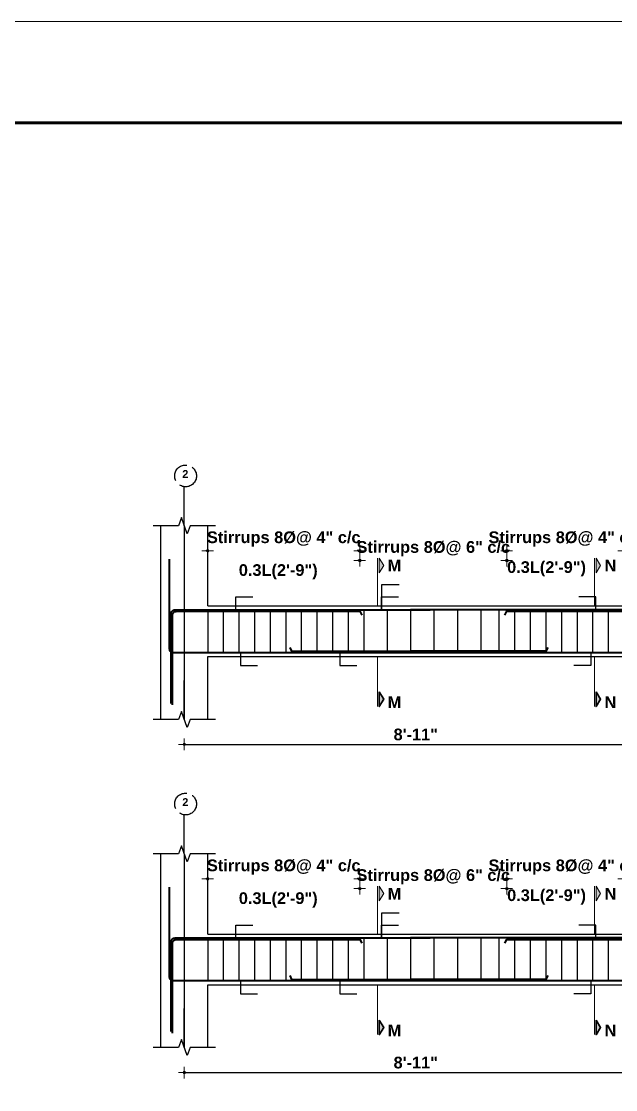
# Model space of a CAD drawing. Header units: inches. Extents: x -12073856 to 12321241, y -1226296 to 1319224.
# Drawn here: x 124454 to 124759, y 45946 to 46494 of the extents above; entities that cross this region are included whole.
import ezdxf

# ---------------------------------------------------------------- set-up
doc = ezdxf.new("R2010")
doc.units = ezdxf.units.IN
doc.header["$MEASUREMENT"] = 0
doc.header["$PDMODE"] = 35
doc.linetypes.add('ACAD_ISO02W100', pattern=[15, 12, -3])
for name, color, linetype, lineweight in [('BAR', 5, 'Continuous', 40), ('BORDER', 7, 'Continuous', 60), ('Dimension', 130, 'Continuous', 9), ('Hatch', 9, 'Continuous', 9), ('HATCH1', 4, 'ACAD_ISO02W100', 13), ('TEXT', 255, 'Continuous', 35), ('Window', 3, 'Continuous', 0)]:
    doc.layers.add(name, color=color, linetype=linetype, lineweight=lineweight)
doc.layers.add('STIRRUP', color=10, linetype='Continuous')
doc.styles.add('1.8 str', font='times.ttf', dxfattribs={"width": 0.8, "height": 6})
doc.styles.add('STYLE1', font='arialbd.ttf')
doc.dimstyles.new('1.4', dxfattribs={"dimscale": 0, "dimtxt": 6, "dimasz": 0.5, "dimexe": 2, "dimexo": 9, "dimgap": 2, "dimtad": 1, "dimdec": 0, "dimlfac": 0.5, "dimzin": 3, "dimdsep": 46, "dimlunit": 4, "dimtxsty": '1.8 str', "dimblk": 'DIM', "dimcen": 3, "dimdle": 3, "dimse1": 1, "dimse2": 1, "dimclrd": 256, "dimclre": 256, "dimclrt": 7, "dimadec": 1, "dimazin": 2, "dimtfac": 1, "dimtdec": 0, "dimtix": 1, "dimtofl": 0, "dimtmove": 2, "dimatfit": 3, "dimldrblk": 'ARROW', "dimfxl": 2, "dimfrac": 2, "dimtolj": 2, "dimtzin": 0, "dimarcsym": 0})

# ---------------------------------------------------------------- blocks, each defined once
blk = doc.blocks.new('DIM')
at = {"layer": 'Dimension'}
h = blk.add_hatch(color=256, dxfattribs=at)
h.paths.add_polyline_path([(0, 1.3), (0, 0), (1.3, 0, 0.414214)])
h.paths.add_polyline_path([(1.3, 0), (0, 0), (0, -1.3, 0.414214)])
h.paths.add_polyline_path([(0, 0), (-1.3, 0, 0.414214), (0, -1.3)])
h.paths.add_polyline_path([(0, 1.3, 0.414214), (-1.3, 0), (0, 0)])
for p, q in [((-6, 0), (6, 0)), ((0, 6), (0, -6))]:
    blk.add_line(p, q, dxfattribs=at)
blk.add_circle((0, 0), 1.28, dxfattribs=at)
blk = doc.blocks.new('*D1334')
at = {"layer": 'Defpoints', "color": 0, "ltscale": 10, "transparency": 16777216}
for p in [(124627.55, 46222.21), (124549.55, 46210.24), (124627.55, 46205.67)]:
    blk.add_point(p, dxfattribs=at)
at = {"layer": 'Dimension', "lineweight": -2, "ltscale": 10, "transparency": 16777216}
for p, q in [((124549.05, 46222.21), (124548.55, 46222.21)), ((124628.05, 46222.21), (124628.55, 46222.21))]:
    blk.add_line(p, q, dxfattribs=at)
at = {"layer": 'Dimension', "lineweight": -2, "ltscale": 10, "transparency": 16777216, "xscale": 0.5, "yscale": 0.5, "zscale": 0.5}
blk.add_blockref('DIM', (124549.55, 46222.21), dxfattribs=at)
at = {"layer": 'Dimension', "lineweight": -2, "ltscale": 10, "transparency": 16777216, "xscale": 0.5, "yscale": 0.5, "zscale": 0.5, "rotation": 180}
blk.add_blockref('DIM', (124627.55, 46222.21), dxfattribs=at)
at = {"layer": 'Dimension', "color": 7, "ltscale": 10, "transparency": 16777216, "insert": (124588.55, 46228.24), "char_height": 6, "attachment_point": 5, "style": 'STYLE1'}
blk.add_mtext('\\A2;Stirrups 8%%C@ 4" c/c', dxfattribs=at)
blk = doc.blocks.new('ARROW')
at = {"layer": 'Hatch'}
h = blk.add_hatch(color=256, dxfattribs=at)
h.dxf.hatch_style = 1
h.paths.add_polyline_path([(12191115.8, -1270860.1), (12191485.4, -1270660.1), (12191115.8, -1270660.1)])
for p, q in [((12191115.8, -1270860.1), (12191115.8, -1270060.1)), ((12191015.8, -1270160.1), (12196382.9, -1270160.1)), ((12191485.4, -1270660.1), (12190746.1, -1270660.1)), ((12190746.1, -1270660.1), (12191115.8, -1270860.1)), ((12191485.4, -1270660.1), (12191115.8, -1270860.1))]:
    blk.add_line(p, q, dxfattribs=at)
blk = doc.blocks.new('*D1335')
at = {"layer": 'Defpoints', "color": 0, "ltscale": 10, "transparency": 16777216}
for p in [(124702.9, 46217.23), (124627.55, 46200.69), (124702.9, 46186.18)]:
    blk.add_point(p, dxfattribs=at)
at = {"layer": 'Dimension', "lineweight": -2, "ltscale": 10, "transparency": 16777216}
for p, q in [((124627.05, 46217.23), (124626.55, 46217.23)), ((124703.4, 46217.23), (124703.9, 46217.23))]:
    blk.add_line(p, q, dxfattribs=at)
at = {"layer": 'Dimension', "lineweight": -2, "ltscale": 10, "transparency": 16777216, "xscale": 0.5, "yscale": 0.5, "zscale": 0.5}
blk.add_blockref('DIM', (124627.55, 46217.23), dxfattribs=at)
at = {"layer": 'Dimension', "lineweight": -2, "ltscale": 10, "transparency": 16777216, "xscale": 0.5, "yscale": 0.5, "zscale": 0.5, "rotation": 180}
blk.add_blockref('DIM', (124702.9, 46217.23), dxfattribs=at)
at = {"layer": 'Dimension', "color": 7, "ltscale": 10, "transparency": 16777216, "insert": (124665.23, 46223.26), "char_height": 6, "attachment_point": 5, "style": 'STYLE1'}
blk.add_mtext('\\A2;Stirrups 8%%C@ 6" c/c', dxfattribs=at)
blk = doc.blocks.new('*D1336')
at = {"layer": 'Defpoints', "color": 0, "ltscale": 10, "transparency": 16777216}
for p in [(124762.9, 46222.21), (124762.9, 46208.67), (124702.9, 46191.16)]:
    blk.add_point(p, dxfattribs=at)
at = {"layer": 'Dimension', "lineweight": -2, "ltscale": 10, "transparency": 16777216}
for p, q in [((124702.4, 46222.21), (124701.9, 46222.21)), ((124763.4, 46222.21), (124763.9, 46222.21))]:
    blk.add_line(p, q, dxfattribs=at)
at = {"layer": 'Dimension', "lineweight": -2, "ltscale": 10, "transparency": 16777216, "xscale": 0.5, "yscale": 0.5, "zscale": 0.5}
blk.add_blockref('DIM', (124702.9, 46222.21), dxfattribs=at)
at = {"layer": 'Dimension', "lineweight": -2, "ltscale": 10, "transparency": 16777216, "xscale": 0.5, "yscale": 0.5, "zscale": 0.5, "rotation": 180}
blk.add_blockref('DIM', (124762.9, 46222.21), dxfattribs=at)
at = {"layer": 'Dimension', "color": 7, "ltscale": 10, "transparency": 16777216, "insert": (124732.9, 46228.24), "char_height": 6, "attachment_point": 5, "style": 'STYLE1'}
blk.add_mtext('\\A2;Stirrups 8%%C@ 4" c/c', dxfattribs=at)
blk = doc.blocks.new('*D1345')
at = {"layer": 'Defpoints', "color": 0, "ltscale": 10, "transparency": 16777216}
for p in [(124537.55, 46135.72), (124774.9, 46135.72), (124774.9, 46122.91)]:
    blk.add_point(p, dxfattribs=at)
at = {"layer": 'Dimension', "lineweight": -2, "ltscale": 10, "transparency": 16777216}
blk.add_line((124538.05, 46122.91), (124774.4, 46122.91), dxfattribs=at)
at = {"layer": 'Dimension', "lineweight": -2, "ltscale": 10, "transparency": 16777216, "xscale": 0.5, "yscale": 0.5, "zscale": 0.5, "rotation": 180}
blk.add_blockref('DIM', (124537.55, 46122.91), dxfattribs=at)
at = {"layer": 'Dimension', "lineweight": -2, "ltscale": 10, "transparency": 16777216, "xscale": 0.5, "yscale": 0.5, "zscale": 0.5}
blk.add_blockref('DIM', (124774.9, 46122.91), dxfattribs=at)
at = {"layer": 'Dimension', "color": 7, "ltscale": 10, "transparency": 16777216, "insert": (124656.23, 46127.97), "char_height": 6, "attachment_point": 5, "style": 'STYLE1'}
blk.add_mtext('\\A2;8\'-11"', dxfattribs=at)
blk = doc.blocks.new('*D1370')
at = {"layer": 'Defpoints', "color": 0, "ltscale": 10, "transparency": 16777216}
for p in [(124627.55, 46053.92), (124549.55, 46041.95), (124627.55, 46037.38)]:
    blk.add_point(p, dxfattribs=at)
at = {"layer": 'Dimension', "lineweight": -2, "ltscale": 10, "transparency": 16777216}
for p, q in [((124549.05, 46053.92), (124548.55, 46053.92)), ((124628.05, 46053.92), (124628.55, 46053.92))]:
    blk.add_line(p, q, dxfattribs=at)
at = {"layer": 'Dimension', "lineweight": -2, "ltscale": 10, "transparency": 16777216, "xscale": 0.5, "yscale": 0.5, "zscale": 0.5}
blk.add_blockref('DIM', (124549.55, 46053.92), dxfattribs=at)
at = {"layer": 'Dimension', "lineweight": -2, "ltscale": 10, "transparency": 16777216, "xscale": 0.5, "yscale": 0.5, "zscale": 0.5, "rotation": 180}
blk.add_blockref('DIM', (124627.55, 46053.92), dxfattribs=at)
at = {"layer": 'Dimension', "color": 7, "ltscale": 10, "transparency": 16777216, "insert": (124588.55, 46059.95), "char_height": 6, "attachment_point": 5, "style": 'STYLE1'}
blk.add_mtext('\\A2;Stirrups 8%%C@ 4" c/c', dxfattribs=at)
blk = doc.blocks.new('*D1371')
at = {"layer": 'Defpoints', "color": 0, "ltscale": 10, "transparency": 16777216}
for p in [(124702.9, 46048.94), (124627.55, 46032.4), (124702.9, 46017.89)]:
    blk.add_point(p, dxfattribs=at)
at = {"layer": 'Dimension', "lineweight": -2, "ltscale": 10, "transparency": 16777216}
for p, q in [((124627.05, 46048.94), (124626.55, 46048.94)), ((124703.4, 46048.94), (124703.9, 46048.94))]:
    blk.add_line(p, q, dxfattribs=at)
at = {"layer": 'Dimension', "lineweight": -2, "ltscale": 10, "transparency": 16777216, "xscale": 0.5, "yscale": 0.5, "zscale": 0.5}
blk.add_blockref('DIM', (124627.55, 46048.94), dxfattribs=at)
at = {"layer": 'Dimension', "lineweight": -2, "ltscale": 10, "transparency": 16777216, "xscale": 0.5, "yscale": 0.5, "zscale": 0.5, "rotation": 180}
blk.add_blockref('DIM', (124702.9, 46048.94), dxfattribs=at)
at = {"layer": 'Dimension', "color": 7, "ltscale": 10, "transparency": 16777216, "insert": (124665.23, 46054.97), "char_height": 6, "attachment_point": 5, "style": 'STYLE1'}
blk.add_mtext('\\A2;Stirrups 8%%C@ 6" c/c', dxfattribs=at)
blk = doc.blocks.new('*D1372')
at = {"layer": 'Defpoints', "color": 0, "ltscale": 10, "transparency": 16777216}
for p in [(124762.9, 46053.92), (124762.9, 46040.38), (124702.9, 46022.87)]:
    blk.add_point(p, dxfattribs=at)
at = {"layer": 'Dimension', "lineweight": -2, "ltscale": 10, "transparency": 16777216}
for p, q in [((124702.4, 46053.92), (124701.9, 46053.92)), ((124763.4, 46053.92), (124763.9, 46053.92))]:
    blk.add_line(p, q, dxfattribs=at)
at = {"layer": 'Dimension', "lineweight": -2, "ltscale": 10, "transparency": 16777216, "xscale": 0.5, "yscale": 0.5, "zscale": 0.5}
blk.add_blockref('DIM', (124702.9, 46053.92), dxfattribs=at)
at = {"layer": 'Dimension', "lineweight": -2, "ltscale": 10, "transparency": 16777216, "xscale": 0.5, "yscale": 0.5, "zscale": 0.5, "rotation": 180}
blk.add_blockref('DIM', (124762.9, 46053.92), dxfattribs=at)
at = {"layer": 'Dimension', "color": 7, "ltscale": 10, "transparency": 16777216, "insert": (124732.9, 46059.95), "char_height": 6, "attachment_point": 5, "style": 'STYLE1'}
blk.add_mtext('\\A2;Stirrups 8%%C@ 4" c/c', dxfattribs=at)
blk = doc.blocks.new('*D1377')
at = {"layer": 'Defpoints', "color": 0, "ltscale": 10, "transparency": 16777216}
for p in [(124537.55, 45967.42), (124774.9, 45967.42), (124774.9, 45954.61)]:
    blk.add_point(p, dxfattribs=at)
at = {"layer": 'Dimension', "lineweight": -2, "ltscale": 10, "transparency": 16777216}
blk.add_line((124538.05, 45954.61), (124774.4, 45954.61), dxfattribs=at)
at = {"layer": 'Dimension', "lineweight": -2, "ltscale": 10, "transparency": 16777216, "xscale": 0.5, "yscale": 0.5, "zscale": 0.5, "rotation": 180}
blk.add_blockref('DIM', (124537.55, 45954.61), dxfattribs=at)
at = {"layer": 'Dimension', "lineweight": -2, "ltscale": 10, "transparency": 16777216, "xscale": 0.5, "yscale": 0.5, "zscale": 0.5}
blk.add_blockref('DIM', (124774.9, 45954.61), dxfattribs=at)
at = {"layer": 'Dimension', "color": 7, "ltscale": 10, "transparency": 16777216, "insert": (124656.23, 45959.68), "char_height": 6, "attachment_point": 5, "style": 'STYLE1'}
blk.add_mtext('\\A2;8\'-11"', dxfattribs=at)

msp = doc.modelspace()

# ---------------------------------------------------------------- hatches: boundary and pattern name
at = {"layer": 'TEXT', "ltscale": 10}
for points in [[(124637.54, 46218.46), (124637.54, 46210.95), (124639.85, 46214.71)], [(124748.7, 46218.46), (124748.7, 46210.95), (124751.01, 46214.71)], [(124637.54, 46142.32), (124637.54, 46149.82), (124639.85, 46146.07)], [(124748.7, 46142.32), (124748.7, 46149.82), (124751.01, 46146.07)], [(124637.54, 46050.16), (124637.54, 46042.66), (124639.85, 46046.41)], [(124748.7, 46050.16), (124748.7, 46042.66), (124751.01, 46046.41)], [(124637.54, 45974.02), (124637.54, 45981.53), (124639.85, 45977.78)], [(124748.7, 45974.02), (124748.7, 45981.53), (124751.01, 45977.78)]]:
    msp.add_hatch(color=256, dxfattribs=at).paths.add_polyline_path(points)

# ---------------------------------------------------------------- linework, layer by layer
for p, q in [((124537.55, 46235.07), (124537.55, 46255.03)), ((124537.55, 46235.07), (124537.55, 46135.72)), ((124537.55, 46135.72), (124537.55, 46155.67)), ((124537.55, 46066.78), (124537.55, 46086.73)), ((124537.55, 46066.78), (124537.55, 45967.42)), ((124537.55, 45967.42), (124537.55, 45987.38))]:
    msp.add_line(p, q)
at = {"ltscale": 10}
for p, q in [((124525.55, 46167.91), (124525.55, 46235.07)), ((124549.55, 46193.91), (124549.55, 46235.07)), ((124549.55, 46193.91), (124663.55, 46193.91)), ((124638.89, 46193.91), (124762.9, 46193.91)), ((124525.55, 46135.72), (124525.55, 46167.91)), ((124549.55, 46135.72), (124549.55, 46167.91)), ((124549.55, 46167.91), (124663.55, 46167.91)), ((124636.69, 46167.91), (124762.9, 46167.91)), ((124525.55, 45999.62), (124525.55, 46066.78)), ((124549.55, 46025.62), (124549.55, 46066.78)), ((124549.55, 46025.62), (124663.55, 46025.62)), ((124638.89, 46025.62), (124762.9, 46025.62)), ((124525.55, 45967.42), (124525.55, 45999.62)), ((124549.55, 45967.42), (124549.55, 45999.62)), ((124549.55, 45999.62), (124663.55, 45999.62)), ((124636.69, 45999.62), (124762.9, 45999.62))]:
    msp.add_line(p, q, dxfattribs=at)
at = {"linetype": 'Continuous', "ltscale": 10}
for points in [[(124553.55, 46235.07), (124540.55, 46235.07), (124539.05, 46230.95), (124536.05, 46239.2), (124534.55, 46235.07), (124521.55, 46235.07)], [(124553.55, 46135.72), (124540.55, 46135.72), (124539.05, 46131.6), (124536.05, 46139.84), (124534.55, 46135.72), (124521.55, 46135.72)], [(124553.55, 46066.78), (124540.55, 46066.78), (124539.05, 46062.66), (124536.05, 46070.9), (124534.55, 46066.78), (124521.55, 46066.78)], [(124553.55, 45967.42), (124540.55, 45967.42), (124539.05, 45963.3), (124536.05, 45971.55), (124534.55, 45967.42), (124521.55, 45967.42)]]:
    msp.add_lwpolyline(points, dxfattribs=at)
at = {"layer": 'BAR', "ltscale": 10}
for p, q in [((124774.9, 46191.91), (124653.55, 46191.91)), ((124774.9, 46169.91), (124653.55, 46169.91)), ((124774.9, 46023.62), (124653.55, 46023.62)), ((124774.9, 46001.62), (124653.55, 46001.62))]:
    msp.add_line(p, q, dxfattribs=at)
for points in [[(124549.55, 46169.91), (124532.07, 46169.91, -0.414214), (124530.05, 46171.92), (124530.05, 46217.91)], [(124530.8, 46143.91), (124530.8, 46189.89, -0.414214), (124532.82, 46191.91), (124549.55, 46191.91)], [(124531.55, 46143.16), (124531.55, 46189.14, -0.414214), (124533.57, 46191.16), (124549.55, 46191.16)], [(124549.55, 46001.62), (124532.07, 46001.62, -0.414214), (124530.05, 46003.63), (124530.05, 46049.62)], [(124530.8, 45975.62), (124530.8, 46021.6, -0.414214), (124532.82, 46023.62), (124549.55, 46023.62)], [(124531.55, 45974.87), (124531.55, 46020.85, -0.414214), (124533.57, 46022.87), (124549.55, 46022.87)]]:
    msp.add_lwpolyline(points, format="xyb", dxfattribs=at)
for points in [[(124537.55, 46191.91), (124663.55, 46191.91)], [(124537.55, 46191.16), (124627.55, 46191.16), (124628.51, 46189.16)], [(124701.86, 46189.16), (124702.9, 46191.16), (124774.9, 46191.16)], [(124591.6, 46172.66), (124592.55, 46170.66), (124663.55, 46170.66)], [(124723.86, 46172.66), (124722.9, 46170.66), (124653.55, 46170.66)], [(124663.55, 46169.91), (124537.55, 46169.91)], [(124537.55, 46023.62), (124663.55, 46023.62)], [(124537.55, 46022.87), (124627.55, 46022.87), (124628.51, 46020.87)], [(124701.86, 46020.87), (124702.9, 46022.87), (124774.9, 46022.87)], [(124591.6, 46004.37), (124592.55, 46002.37), (124663.55, 46002.37)], [(124723.86, 46004.37), (124722.9, 46002.37), (124653.55, 46002.37)], [(124663.55, 46001.62), (124537.55, 46001.62)]]:
    msp.add_lwpolyline(points, dxfattribs=at)
at = {"layer": 'BORDER'}
msp.add_lwpolyline([(126932.55, 46441.74), (126932.55, 44350.89), (123869.71, 44350.89), (123869.71, 46441.74)], close=True, dxfattribs=at)
at = {"layer": 'Dimension', "ltscale": 10}
for p, q in [((124636.69, 46193.91), (124636.69, 46218.41)), ((124747.85, 46193.91), (124747.85, 46218.41)), ((124636.69, 46142.37), (124636.69, 46167.91)), ((124747.85, 46142.37), (124747.85, 46167.91)), ((124636.69, 46025.62), (124636.69, 46050.11)), ((124747.85, 46025.62), (124747.85, 46050.11)), ((124636.69, 45974.07), (124636.69, 45999.62)), ((124747.85, 45974.07), (124747.85, 45999.62))]:
    msp.add_line(p, q, dxfattribs=at)
for points in [[(124637.54, 46210.95), (124637.54, 46218.46), (124639.85, 46214.71), (124637.54, 46210.95)], [(124748.7, 46210.95), (124748.7, 46218.46), (124751.01, 46214.71), (124748.7, 46210.95)], [(124637.54, 46042.66), (124637.54, 46050.16), (124639.85, 46046.41), (124637.54, 46042.66)], [(124748.7, 46042.66), (124748.7, 46050.16), (124751.01, 46046.41), (124748.7, 46042.66)]]:
    msp.add_lwpolyline(points, dxfattribs=at)
at = {"layer": 'HATCH1', "lineweight": 25}
for centre in [(124538.23, 46260.6), (124538.23, 46092.31)]:
    msp.add_circle(centre, 5.6, dxfattribs=at)
at = {"layer": 'STIRRUP'}
for p, q in [((124549.55, 46192.31), (124549.55, 46169.51)), ((124557.55, 46192.31), (124557.55, 46169.51)), ((124565.55, 46192.31), (124565.55, 46169.51)), ((124573.55, 46192.31), (124573.55, 46169.51)), ((124581.55, 46192.31), (124581.55, 46169.51)), ((124589.55, 46192.31), (124589.55, 46169.51)), ((124597.55, 46192.31), (124597.55, 46169.51)), ((124605.55, 46192.31), (124605.55, 46169.51)), ((124613.55, 46192.31), (124613.55, 46169.51)), ((124621.55, 46192.31), (124621.55, 46169.51)), ((124629.55, 46192.31), (124629.55, 46169.51)), ((124641.55, 46192.31), (124641.55, 46169.51)), ((124653.55, 46192.31), (124653.55, 46169.51)), ((124665.55, 46192.31), (124665.55, 46169.51)), ((124677.55, 46192.31), (124677.55, 46169.51)), ((124689.55, 46192.31), (124689.55, 46169.51)), ((124698.9, 46192.31), (124698.9, 46169.51)), ((124706.9, 46192.31), (124706.9, 46169.51)), ((124714.9, 46192.31), (124714.9, 46169.51)), ((124722.9, 46192.31), (124722.9, 46169.51)), ((124730.9, 46192.31), (124730.9, 46169.51)), ((124738.9, 46192.31), (124738.9, 46169.51)), ((124746.9, 46192.31), (124746.9, 46169.51)), ((124754.9, 46192.31), (124754.9, 46169.51)), ((124549.55, 46024.02), (124549.55, 46001.22)), ((124557.55, 46024.02), (124557.55, 46001.22)), ((124565.55, 46024.02), (124565.55, 46001.22)), ((124573.55, 46024.02), (124573.55, 46001.22)), ((124581.55, 46024.02), (124581.55, 46001.22)), ((124589.55, 46024.02), (124589.55, 46001.22)), ((124597.55, 46024.02), (124597.55, 46001.22)), ((124605.55, 46024.02), (124605.55, 46001.22)), ((124613.55, 46024.02), (124613.55, 46001.22)), ((124621.55, 46024.02), (124621.55, 46001.22)), ((124629.55, 46024.02), (124629.55, 46001.22)), ((124641.55, 46024.02), (124641.55, 46001.22)), ((124653.55, 46024.02), (124653.55, 46001.22)), ((124665.55, 46024.02), (124665.55, 46001.22)), ((124677.55, 46024.02), (124677.55, 46001.22)), ((124689.55, 46024.02), (124689.55, 46001.22)), ((124698.9, 46024.02), (124698.9, 46001.22)), ((124706.9, 46024.02), (124706.9, 46001.22)), ((124714.9, 46024.02), (124714.9, 46001.22)), ((124722.9, 46024.02), (124722.9, 46001.22)), ((124730.9, 46024.02), (124730.9, 46001.22)), ((124738.9, 46024.02), (124738.9, 46001.22)), ((124746.9, 46024.02), (124746.9, 46001.22)), ((124754.9, 46024.02), (124754.9, 46001.22))]:
    msp.add_line(p, q, dxfattribs=at)
at = {"layer": 'TEXT', "ltscale": 10}
for points in [[(124637.54, 46149.82), (124637.54, 46142.32), (124639.85, 46146.07), (124637.54, 46149.82)], [(124748.7, 46149.82), (124748.7, 46142.32), (124751.01, 46146.07), (124748.7, 46149.82)], [(124637.54, 45981.53), (124637.54, 45974.02), (124639.85, 45977.78), (124637.54, 45981.53)], [(124748.7, 45981.53), (124748.7, 45974.02), (124751.01, 45977.78), (124748.7, 45981.53)]]:
    msp.add_lwpolyline(points, dxfattribs=at)
at = {"layer": 'Window'}
msp.add_lwpolyline([(126984.55, 46493.74), (126984.55, 44298.89), (123817.71, 44298.89), (123817.71, 46493.74)], close=True, dxfattribs=at)

# ---------------------------------------------------------------- texts
at = {"layer": 'HATCH1', "lineweight": 25, "style": 'STYLE1'}
for p in [(124536.54, 46259.61), (124536.54, 46091.32)]:
    msp.add_text('2', height=4, dxfattribs=at).set_placement(p)
at = {"layer": 'TEXT', "ltscale": 10, "style": 'STYLE1'}
for s, p in [('M', (124641.83, 46211.62)), ('N', (124753.01, 46211.62)), ('M', (124641.83, 46141.49)), ('N', (124753.01, 46141.49)), ('M', (124641.83, 46043.32)), ('N', (124753.01, 46043.32)), ('M', (124641.83, 45973.2)), ('N', (124753.01, 45973.2))]:
    msp.add_text(s, height=6, dxfattribs=at).set_placement(p)
at = {"layer": 'TEXT', "style": 'STYLE1'}
for p in [(124703.07, 46210.85), (124565.51, 46209.33), (124565.51, 46041.04), (124703.07, 46042.56)]:
    msp.add_text('0.3L(2\'-9")', height=6, dxfattribs=at).set_placement(p)

# ---------------------------------------------------------------- dimensions: what is measured, and where the dimension line sits
at = {"layer": 'Dimension', "ltscale": 10}
for base, p1, p2, text, picture, middle in [((124627.55, 46222.21), (124549.55, 46210.24), (124627.55, 46205.67), 'Stirrups 8%%C@ 4" c/c', '*D1334', (124588.55, 46228.24)), ((124762.9, 46222.21), (124702.9, 46191.16), (124762.9, 46208.67), 'Stirrups 8%%C@ 4" c/c', '*D1336', (124732.9, 46228.24)), ((124702.9, 46217.23), (124627.55, 46200.69), (124702.9, 46186.18), 'Stirrups 8%%C@ 6" c/c', '*D1335', (124665.23, 46223.26)), ((124774.9, 46122.91), (124537.55, 46135.72), (124774.9, 46135.72), '8\'-11"', '*D1345', (124656.23, 46127.97)), ((124627.55, 46053.92), (124549.55, 46041.95), (124627.55, 46037.38), 'Stirrups 8%%C@ 4" c/c', '*D1370', (124588.55, 46059.95)), ((124762.9, 46053.92), (124702.9, 46022.87), (124762.9, 46040.38), 'Stirrups 8%%C@ 4" c/c', '*D1372', (124732.9, 46059.95)), ((124702.9, 46048.94), (124627.55, 46032.4), (124702.9, 46017.89), 'Stirrups 8%%C@ 6" c/c', '*D1371', (124665.23, 46054.97)), ((124774.9, 45954.61), (124537.55, 45967.42), (124774.9, 45967.42), '8\'-11"', '*D1377', (124656.23, 45959.68))]:
    dim = msp.add_linear_dim(base=base, p1=p1, p2=p2, text=text, dimstyle='1.4', override={"dimscale": 1, "dimtxsty": 'STYLE1'}, dxfattribs=at)
    dim.commit()
    dim.dimension.update_dxf_attribs({"geometry": picture, "text_midpoint": middle})

# ---------------------------------------------------------------- leaders
for points in [[(124638.89, 46191.91), (124638.89, 46204.88), (124647.78, 46204.88)], [(124563.91, 46192.31), (124563.91, 46198.52), (124572.63, 46198.52)], [(124638.59, 46192.31), (124638.59, 46198.52), (124647.31, 46198.52)], [(124748.55, 46192.31), (124748.55, 46198.52), (124739.83, 46198.52)], [(124566.39, 46169.51), (124566.39, 46163.3), (124575.11, 46163.3)], [(124617.32, 46169.51), (124617.32, 46163.3), (124626.04, 46163.3)], [(124746.07, 46169.51), (124746.07, 46163.3), (124737.35, 46163.3)], [(124638.89, 46023.62), (124638.89, 46036.59), (124647.78, 46036.59)], [(124563.91, 46024.02), (124563.91, 46030.22), (124572.63, 46030.22)], [(124638.59, 46024.02), (124638.59, 46030.22), (124647.31, 46030.22)], [(124748.55, 46024.02), (124748.55, 46030.22), (124739.83, 46030.22)], [(124566.39, 46001.22), (124566.39, 45995.01), (124575.11, 45995.01)], [(124617.32, 46001.22), (124617.32, 45995.01), (124626.04, 45995.01)], [(124746.07, 46001.22), (124746.07, 45995.01), (124737.35, 45995.01)]]:
    msp.add_leader(points, dimstyle='1.4', override={"dimscale": 1, "dimtxsty": 'STYLE1'}, dxfattribs=at)

doc.saveas('drawing.dxf')
